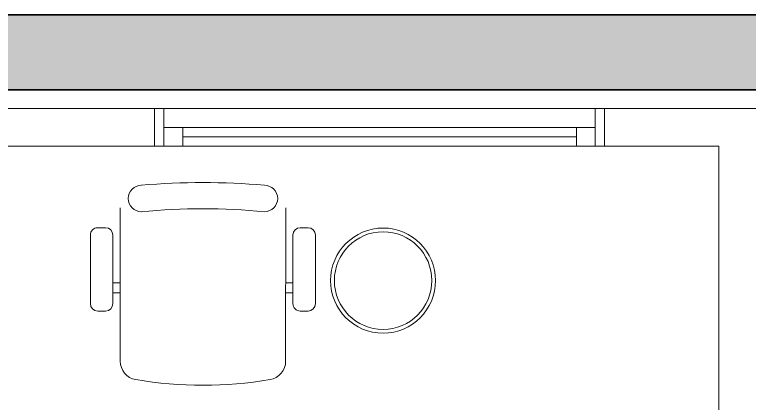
# Model space of a CAD drawing. Header units: inches. Extents: x -501855 to 57169, y -29325 to 19878.
# Drawn here: x 43305 to 45264, y -3532 to -2497 of the extents above; entities that cross this region are included whole.
import ezdxf

# ---------------------------------------------------------------- set-up
doc = ezdxf.new("R2010")
doc.units = ezdxf.units.IN
doc.header["$LTSCALE"] = 25
doc.header["$MEASUREMENT"] = 0
doc.linetypes.add('DASHDOT', pattern=[25.4, 12.7, -6.35, 0, -6.35])
doc.layers.get('0').update_dxf_attribs({"color": 8})
for name, color, linetype, lineweight in [('00-Ground Floor$0$Aluminum', 251, 'Continuous', 5), ('00-Ground Floor$0$LOADING', 253, 'Continuous', 5), ('00-Ground Floor$0$NEW Wall', 166, 'Continuous', 5), ('00-Ground Floor$0$Walls', 251, 'Continuous', 5), ('E-LITE-CLNG-CNDT', 6, 'DASHDOT', 35), ('T-CABL-TRAY', 60, 'Continuous', 35)]:
    doc.layers.add(name, color=color, linetype=linetype, lineweight=lineweight)

# ---------------------------------------------------------------- blocks, each defined once
blk = doc.blocks.new('00-Ground Floor$0$WM00001-P')
at = {"layer": '00-Ground Floor$0$LOADING'}
for radius in [0.14, 0.13]:
    blk.add_circle((0, 0), radius, dxfattribs=at)
blk = doc.blocks.new('*X154')
at = {"color": 0}
for p, q in [((5, 3), (5, 3)), ((5, 3), (5, 3)), ((5, 3), (5, 3)), ((5, 3), (5, 3)), ((5, 3), (5, 3)), ((5, 3), (5, 3)), ((5, 3), (5, 3)), ((5, 3), (5, 3)), ((5, 3), (5, 3)), ((5, 3), (5, 3)), ((5, 3), (5, 3)), ((5, 3), (5, 3)), ((5, 3), (5, 3)), ((5, 3), (5, 3)), ((5, 3), (5, 3)), ((5, 3), (5, 3)), ((5, 3), (5, 3)), ((5, 3), (5, 3)), ((5, 3), (5, 3)), ((5, 3), (5, 3)), ((5, 3), (5, 3)), ((5, 3), (5, 3)), ((5, 3), (5, 3)), ((5, 3), (5, 3)), ((5, 3), (5, 3)), ((5, 3), (5, 3)), ((5, 3), (5, 3)), ((5, 3), (5, 3)), ((5, 3), (5, 3)), ((5, 3), (5, 3)), ((5, 3), (5, 3)), ((5, 3), (5, 3)), ((5, 3), (5, 3)), ((5, 3), (5, 3)), ((5, 3), (5, 3)), ((5, 3), (5, 3)), ((5, 3), (5, 3)), ((5, 3), (5, 3)), ((5, 3), (5, 3)), ((5, 3), (5, 3)), ((5, 3), (5, 3)), ((5, 3), (5, 3)), ((5, 3), (5, 3)), ((5, 3), (5, 3)), ((5, 3), (5, 3)), ((5, 3), (5, 3)), ((5, 3), (5, 3)), ((5, 3), (5, 3)), ((5, 3), (5, 3)), ((5, 3), (5, 3)), ((5, 3), (5, 3)), ((5, 3), (5, 3)), ((5, 3), (5, 3)), ((5, 3), (5, 3)), ((5, 3), (5, 3)), ((5, 3), (5, 3)), ((5, 3), (5, 3)), ((5, 3), (5, 3)), ((5, 3), (5, 3)), ((5, 3), (5, 3)), ((5, 3), (5, 3)), ((5, 3), (5, 3)), ((5, 3), (5, 3)), ((5, 3), (5, 3)), ((5, 3), (5, 3)), ((5, 3), (5, 3)), ((6, 3), (5, 3)), ((5, 3), (5, 3)), ((6, 3), (5, 3)), ((5, 3), (5, 3)), ((6, 3), (5, 3)), ((5, 3), (5, 3)), ((6, 3), (5, 3)), ((5, 3), (5, 3)), ((5, 3), (5, 3)), ((5, 3), (5, 3)), ((5, 3), (5, 3)), ((5, 3), (5, 3)), ((5, 3), (5, 3)), ((5, 3), (5, 3)), ((5, 3), (5, 3)), ((5, 3), (5, 3)), ((5, 3), (5, 3)), ((5, 3), (5, 3)), ((5, 3), (5, 3)), ((5, 3), (5, 3)), ((5, 3), (5, 3)), ((5, 3), (5, 3)), ((5, 3), (5, 3)), ((5, 3), (5, 3)), ((5, 3), (5, 3)), ((5, 3), (5, 3)), ((5, 3), (5, 3)), ((5, 3), (5, 3)), ((5, 3), (5, 3)), ((5, 3), (5, 3)), ((6, 3), (6, 3)), ((6, 3), (6, 3)), ((6, 3), (6, 3)), ((6, 3), (6, 3)), ((6, 3), (6, 3)), ((6, 3), (6, 3)), ((6, 3), (6, 3)), ((6, 3), (6, 3)), ((6, 3), (6, 3)), ((6, 3), (6, 3)), ((6, 3), (6, 3)), ((6, 3), (6, 3)), ((6, 3), (6, 3)), ((6, 3), (6, 3)), ((6, 3), (6, 3)), ((6, 3), (6, 3)), ((6, 3), (6, 3)), ((6, 3), (6, 3)), ((6, 3), (6, 3)), ((6, 3), (6, 3)), ((6, 3), (6, 3)), ((6, 3), (6, 3)), ((6, 3), (6, 3)), ((6, 3), (6, 3)), ((6, 3), (6, 3)), ((6, 3), (6, 3)), ((6, 3), (6, 3)), ((6, 3), (6, 3)), ((6, 3), (6, 3)), ((6, 3), (6, 3)), ((6, 3), (6, 3)), ((6, 3), (6, 3)), ((6, 3), (6, 3)), ((6, 3), (6, 3)), ((6, 3), (6, 3)), ((6, 3), (6, 3)), ((6, 3), (6, 3)), ((6, 3), (6, 3)), ((6, 3), (6, 3)), ((6, 3), (6, 3)), ((6, 3), (6, 3)), ((6, 3), (6, 3)), ((6, 3), (6, 3)), ((6, 3), (6, 3)), ((6, 3), (6, 3)), ((6, 3), (6, 3)), ((6, 3), (6, 3)), ((6, 3), (6, 3)), ((6, 3), (6, 3)), ((6, 3), (6, 3)), ((6, 3), (6, 3)), ((6, 3), (6, 3)), ((6, 3), (6, 3)), ((6, 3), (6, 3)), ((6, 3), (6, 3)), ((6, 3), (6, 3)), ((6, 3), (6, 3)), ((6, 3), (6, 3)), ((6, 3), (6, 3)), ((6, 3), (6, 3)), ((6, 3), (6, 3)), ((6, 3), (6, 3)), ((6, 3), (6, 3)), ((6, 3), (6, 3)), ((6, 3), (6, 3)), ((6, 3), (6, 3)), ((6, 3), (6, 3)), ((6, 3), (6, 3)), ((6, 3), (6, 3)), ((6, 3), (6, 3)), ((6, 3), (6, 3)), ((6, 3), (6, 3)), ((6, 3), (6, 3)), ((6, 3), (6, 3)), ((6, 3), (6, 3)), ((6, 3), (6, 3)), ((6, 3), (6, 3)), ((6, 3), (6, 3)), ((6, 3), (6, 3)), ((6, 3), (6, 3)), ((6, 3), (6, 3)), ((6, 3), (6, 3)), ((6, 3), (6, 3)), ((6, 3), (6, 3)), ((6, 3), (6, 3)), ((6, 3), (6, 3)), ((6, 3), (6, 3)), ((6, 3), (6, 3)), ((6, 3), (6, 3)), ((6, 3), (6, 3)), ((6, 3), (6, 3)), ((6, 3), (6, 3)), ((6, 3), (6, 3)), ((6, 3), (6, 3)), ((6, 3), (6, 3)), ((6, 3), (6, 3)), ((6, 3), (6, 3)), ((6, 3), (6, 3)), ((6, 3), (6, 3)), ((6, 3), (6, 3)), ((6, 3), (6, 3)), ((6, 3), (6, 3)), ((6, 3), (6, 3)), ((6, 3), (6, 3)), ((6, 3), (6, 3)), ((6, 3), (6, 3)), ((6, 3), (6, 3)), ((6, 3), (6, 3)), ((6, 3), (6, 3)), ((6, 3), (6, 3)), ((6, 3), (6, 3)), ((6, 3), (6, 3)), ((6, 3), (6, 3)), ((6, 3), (6, 3)), ((6, 3), (6, 3)), ((6, 3), (6, 3)), ((6, 3), (6, 3)), ((6, 3), (6, 3)), ((6, 3), (6, 3)), ((6, 3), (6, 3)), ((6, 3), (6, 3)), ((6, 3), (6, 3)), ((6, 3), (6, 3)), ((6, 3), (6, 3)), ((6, 3), (6, 3)), ((6, 3), (6, 3)), ((6, 3), (6, 3)), ((6, 3), (6, 3)), ((6, 3), (6, 3)), ((6, 3), (6, 3)), ((6, 3), (6, 3)), ((6, 3), (6, 3)), ((6, 3), (6, 3)), ((6, 3), (6, 3)), ((6, 3), (6, 3)), ((6, 3), (6, 3)), ((6, 3), (6, 3)), ((6, 3), (6, 3)), ((6, 3), (6, 3)), ((6, 3), (6, 3)), ((6, 3), (6, 3)), ((6, 3), (6, 3)), ((6, 3), (6, 3)), ((6, 3), (6, 3)), ((6, 3), (6, 3)), ((6, 3), (6, 3)), ((6, 3), (6, 3)), ((6, 3), (6, 3)), ((6, 3), (6, 3)), ((6, 3), (6, 3)), ((6, 3), (6, 3)), ((6, 3), (6, 3)), ((6, 3), (6, 3)), ((6, 3), (6, 3)), ((6, 3), (6, 3)), ((6, 3), (6, 3)), ((6, 3), (6, 3)), ((6, 3), (6, 3)), ((6, 3), (6, 3)), ((6, 3), (6, 3)), ((6, 3), (6, 3)), ((6, 3), (6, 3)), ((6, 3), (6, 3)), ((6, 3), (6, 3)), ((6, 3), (6, 3)), ((6, 3), (6, 3)), ((6, 3), (6, 3)), ((6, 3), (6, 3)), ((6, 3), (6, 3)), ((6, 3), (6, 3)), ((6, 3), (6, 3)), ((6, 3), (6, 3)), ((6, 3), (6, 3)), ((6, 3), (6, 3)), ((6, 3), (6, 3)), ((6, 3), (6, 3)), ((6, 3), (6, 3)), ((6, 3), (6, 3)), ((6, 3), (6, 3)), ((6, 3), (6, 3)), ((6, 3), (6, 3)), ((6, 3), (6, 3)), ((6, 3), (6, 3)), ((6, 3), (6, 3)), ((6, 3), (6, 3)), ((6, 3), (6, 3)), ((6, 3), (6, 3)), ((6, 3), (6, 3)), ((6, 3), (6, 3)), ((6, 3), (6, 3)), ((6, 3), (6, 3)), ((6, 3), (6, 3)), ((6, 3), (6, 3)), ((6, 3), (6, 3)), ((6, 3), (6, 3)), ((6, 3), (6, 3)), ((6, 3), (6, 3)), ((6, 3), (6, 3)), ((6, 3), (6, 3)), ((6, 3), (6, 3)), ((6, 3), (6, 3)), ((6, 3), (6, 3)), ((6, 3), (6, 3)), ((6, 3), (6, 3)), ((6, 3), (5, 3)), ((6, 3), (5, 3)), ((6, 3), (5, 3)), ((6, 3), (5, 3)), ((6, 3), (5, 3)), ((6, 3), (6, 3)), ((6, 3), (6, 3)), ((6, 3), (6, 3)), ((6, 3), (6, 3)), ((6, 3), (6, 3)), ((6, 3), (6, 3)), ((6, 3), (6, 3)), ((6, 3), (6, 3)), ((6, 3), (6, 3)), ((6, 3), (6, 3)), ((6, 3), (6, 3)), ((6, 3), (6, 3)), ((6, 3), (6, 3)), ((6, 3), (6, 3)), ((6, 3), (6, 3)), ((6, 3), (6, 3)), ((6, 3), (6, 3)), ((6, 3), (6, 3)), ((6, 3), (6, 3)), ((6, 3), (6, 3)), ((6, 3), (6, 3)), ((6, 3), (6, 3)), ((6, 3), (6, 3)), ((6, 3), (6, 3)), ((6, 3), (6, 3)), ((6, 3), (6, 3)), ((6, 3), (6, 3)), ((6, 3), (6, 3)), ((6, 3), (6, 3)), ((6, 3), (6, 3)), ((6, 3), (6, 3)), ((6, 3), (6, 3)), ((6, 3), (6, 3)), ((6, 3), (6, 3)), ((6, 3), (6, 3)), ((6, 3), (6, 3)), ((6, 3), (6, 3)), ((6, 3), (6, 3)), ((6, 3), (6, 3)), ((6, 3), (6, 3)), ((6, 3), (6, 3)), ((6, 3), (6, 3)), ((6, 3), (6, 3)), ((6, 3), (6, 3)), ((6, 3), (6, 3)), ((6, 3), (6, 3)), ((6, 3), (6, 3)), ((6, 3), (6, 3)), ((6, 3), (6, 3)), ((6, 3), (6, 3)), ((6, 3), (6, 3)), ((6, 3), (6, 3)), ((6, 3), (6, 3)), ((6, 3), (6, 3)), ((6, 3), (6, 3)), ((6, 3), (6, 3)), ((6, 3), (6, 3)), ((6, 3), (6, 3)), ((6, 3), (6, 3)), ((6, 3), (6, 3)), ((6, 3), (6, 3)), ((6, 3), (6, 3)), ((6, 3), (6, 3)), ((6, 3), (6, 3)), ((6, 3), (6, 3)), ((6, 3), (6, 3)), ((6, 3), (6, 3)), ((6, 3), (6, 3)), ((6, 3), (6, 3)), ((6, 3), (6, 3)), ((6, 3), (6, 3)), ((6, 3), (6, 3)), ((6, 3), (6, 3)), ((6, 3), (6, 3)), ((6, 3), (6, 3)), ((6, 3), (6, 3)), ((6, 3), (6, 3)), ((6, 3), (6, 3)), ((6, 3), (6, 3)), ((6, 3), (6, 3)), ((6, 3), (6, 3)), ((6, 3), (6, 3)), ((6, 3), (6, 3)), ((6, 3), (6, 3)), ((6, 3), (6, 3)), ((6, 3), (6, 3)), ((6, 3), (6, 3)), ((6, 3), (6, 3)), ((6, 3), (6, 3)), ((6, 3), (6, 3)), ((6, 3), (6, 3)), ((6, 3), (6, 3)), ((6, 3), (6, 3)), ((6, 3), (6, 3)), ((6, 3), (6, 3)), ((6, 3), (6, 3)), ((6, 3), (6, 3)), ((6, 3), (6, 3)), ((6, 3), (6, 3)), ((6, 3), (6, 3)), ((6, 3), (6, 3)), ((6, 3), (6, 3)), ((6, 3), (6, 3)), ((6, 3), (6, 3)), ((6, 3), (6, 3)), ((6, 3), (6, 3)), ((6, 3), (6, 3)), ((6, 3), (6, 3)), ((6, 3), (6, 3)), ((6, 3), (6, 3)), ((6, 3), (6, 3)), ((6, 3), (6, 3)), ((6, 3), (6, 3)), ((6, 3), (6, 3)), ((6, 3), (6, 3)), ((6, 3), (6, 3)), ((6, 3), (6, 3)), ((6, 3), (6, 3)), ((6, 3), (6, 3)), ((6, 3), (6, 3)), ((6, 3), (6, 3)), ((6, 3), (6, 3)), ((6, 3), (6, 3)), ((6, 3), (6, 3)), ((6, 3), (6, 3)), ((6, 3), (6, 3)), ((6, 3), (6, 3)), ((6, 3), (6, 3)), ((6, 3), (6, 3)), ((6, 3), (6, 3)), ((6, 3), (6, 3)), ((6, 3), (6, 3)), ((6, 3), (6, 3)), ((6, 3), (6, 3)), ((6, 3), (6, 3)), ((6, 3), (6, 3)), ((6, 3), (6, 3)), ((6, 3), (6, 3)), ((6, 3), (6, 3)), ((6, 3), (6, 3)), ((6, 3), (6, 3)), ((6, 3), (6, 3)), ((6, 3), (6, 3)), ((6, 3), (6, 3)), ((6, 3), (6, 3)), ((6, 3), (6, 3)), ((6, 3), (6, 3)), ((6, 3), (6, 3)), ((6, 3), (6, 3)), ((6, 3), (6, 3)), ((6, 3), (6, 3)), ((6, 3), (6, 3)), ((6, 3), (6, 3)), ((6, 3), (6, 3)), ((6, 3), (6, 3)), ((6, 3), (6, 3)), ((6, 3), (6, 3)), ((6, 3), (6, 3)), ((6, 3), (6, 3)), ((6, 3), (6, 3)), ((6, 3), (6, 3)), ((6, 3), (6, 3)), ((6, 3), (6, 3)), ((6, 3), (6, 3)), ((6, 3), (6, 3)), ((6, 3), (6, 3)), ((6, 3), (6, 3)), ((6, 3), (6, 3)), ((6, 3), (6, 3)), ((6, 3), (6, 3)), ((6, 3), (6, 3)), ((6, 3), (6, 3)), ((6, 3), (6, 3)), ((6, 3), (6, 3)), ((6, 3), (6, 3)), ((6, 3), (6, 3)), ((6, 3), (6, 3)), ((6, 3), (6, 3)), ((6, 3), (6, 3)), ((6, 3), (6, 3)), ((6, 3), (6, 3)), ((6, 3), (6, 3)), ((6, 3), (6, 3)), ((6, 3), (6, 3)), ((6, 3), (6, 3)), ((6, 3), (6, 3)), ((6, 3), (6, 3)), ((6, 3), (6, 3)), ((6, 3), (6, 3)), ((6, 3), (6, 3)), ((6, 3), (6, 3)), ((6, 3), (6, 3)), ((6, 3), (6, 3)), ((6, 3), (6, 3)), ((6, 3), (6, 3)), ((6, 3), (6, 3)), ((6, 3), (6, 3)), ((6, 3), (6, 3)), ((6, 3), (6, 3)), ((6, 3), (6, 3)), ((6, 3), (6, 3)), ((6, 3), (6, 3)), ((6, 3), (6, 3)), ((6, 3), (6, 3)), ((6, 3), (6, 3)), ((6, 3), (6, 3)), ((6, 3), (6, 3)), ((6, 3), (6, 3)), ((6, 3), (6, 3)), ((6, 3), (6, 3)), ((6, 3), (6, 3)), ((6, 3), (6, 3)), ((6, 3), (6, 3)), ((6, 3), (6, 3)), ((6, 3), (6, 3)), ((6, 3), (6, 3)), ((6, 3), (6, 3)), ((6, 3), (6, 3)), ((6, 3), (6, 3)), ((6, 3), (6, 3)), ((6, 3), (6, 3)), ((6, 3), (6, 3)), ((6, 3), (6, 3)), ((6, 3), (6, 3)), ((6, 3), (6, 3)), ((6, 3), (6, 3)), ((6, 3), (6, 3)), ((6, 3), (6, 3)), ((6, 3), (6, 3)), ((6, 3), (6, 3)), ((6, 3), (6, 3)), ((6, 3), (6, 3)), ((6, 3), (6, 3)), ((6, 3), (6, 3)), ((6, 3), (6, 3)), ((6, 3), (6, 3)), ((6, 3), (6, 3)), ((6, 3), (6, 3)), ((6, 3), (6, 3)), ((6, 3), (6, 3)), ((6, 3), (6, 3)), ((6, 3), (6, 3)), ((6, 3), (6, 3)), ((6, 3), (6, 3)), ((6, 3), (6, 3)), ((6, 3), (6, 3)), ((6, 3), (6, 3)), ((6, 3), (6, 3)), ((6, 3), (6, 3)), ((6, 3), (6, 3)), ((6, 3), (6, 3)), ((6, 3), (6, 3)), ((6, 3), (6, 3)), ((6, 3), (6, 3)), ((6, 3), (6, 3)), ((6, 3), (6, 3)), ((6, 3), (6, 3)), ((6, 3), (6, 3)), ((6, 3), (6, 3)), ((6, 3), (6, 3)), ((6, 3), (6, 3)), ((6, 3), (6, 3)), ((6, 3), (6, 3)), ((6, 3), (6, 3)), ((6, 3), (6, 3)), ((6, 3), (6, 3)), ((6, 3), (6, 3)), ((6, 3), (6, 3)), ((6, 3), (6, 3)), ((6, 3), (6, 3)), ((6, 3), (6, 3)), ((6, 3), (6, 3)), ((6, 3), (6, 3)), ((6, 3), (6, 3)), ((6, 3), (6, 3)), ((6, 3), (6, 3)), ((6, 3), (6, 3)), ((6, 3), (6, 3)), ((6, 3), (6, 3)), ((6, 3), (6, 3)), ((6, 3), (6, 3)), ((6, 3), (6, 3)), ((6, 3), (6, 3)), ((6, 3), (6, 3)), ((6, 3), (6, 3)), ((6, 3), (6, 3)), ((6, 3), (6, 3)), ((6, 3), (6, 3)), ((6, 3), (6, 3)), ((6, 3), (6, 3)), ((6, 3), (6, 3)), ((6, 3), (6, 3)), ((6, 3), (6, 3)), ((6, 3), (6, 3)), ((6, 3), (6, 3)), ((6, 3), (6, 3)), ((6, 3), (6, 3)), ((6, 3), (6, 3)), ((6, 3), (6, 3)), ((6, 3), (6, 3)), ((6, 3), (6, 3)), ((6, 3), (6, 3)), ((6, 3), (6, 3)), ((6, 3), (6, 3)), ((6, 3), (6, 3)), ((6, 3), (6, 3)), ((6, 3), (6, 3)), ((6, 3), (6, 3)), ((6, 3), (6, 3)), ((6, 3), (6, 3)), ((6, 3), (6, 3)), ((6, 3), (6, 3)), ((6, 3), (6, 3)), ((6, 3), (6, 3)), ((6, 3), (6, 3)), ((6, 3), (6, 3)), ((6, 3), (6, 3))]:
    blk.add_line(p, q, dxfattribs=at)
blk = doc.blocks.new('*X155')
at = {"color": 0}
for p, q in [((13, 1), (13, 1)), ((13, 1), (13, 1)), ((13, 1), (13, 1)), ((13, 1), (13, 1)), ((13, 1), (13, 1)), ((13, 1), (13, 1)), ((13, 1), (13, 1)), ((13, 1), (13, 1)), ((13, 1), (13, 1)), ((13, 1), (13, 1)), ((13, 1), (13, 1)), ((13, 1), (13, 1)), ((13, 1), (13, 1)), ((13, 1), (13, 1)), ((13, 1), (13, 1)), ((13, 1), (14, 1)), ((13, 1), (14, 1)), ((13, 1), (14, 1)), ((13, 1), (13, 1)), ((13, 1), (13, 1)), ((13, 1), (13, 1)), ((13, 1), (13, 1)), ((13, 1), (13, 1)), ((13, 1), (13, 1)), ((13, 1), (13, 1)), ((13, 1), (13, 1)), ((13, 1), (13, 1)), ((13, 1), (13, 1)), ((13, 1), (13, 1)), ((13, 1), (13, 1)), ((13, 1), (13, 1)), ((13, 1), (13, 1)), ((13, 1), (13, 1)), ((13, 1), (13, 1)), ((13, 1), (13, 1)), ((13, 1), (13, 1)), ((13, 1), (13, 1)), ((13, 1), (13, 1)), ((13, 1), (13, 1)), ((13, 1), (13, 1)), ((13, 1), (13, 1)), ((13, 1), (13, 1)), ((13, 1), (13, 1)), ((13, 1), (13, 1)), ((13, 1), (13, 1)), ((13, 1), (13, 1)), ((13, 1), (13, 1)), ((13, 1), (13, 1)), ((13, 1), (13, 1)), ((13, 1), (13, 1)), ((13, 1), (13, 1)), ((13, 1), (13, 1)), ((13, 1), (13, 1)), ((13, 1), (13, 1)), ((13, 1), (13, 1)), ((13, 1), (13, 1)), ((13, 1), (13, 1)), ((13, 1), (13, 1)), ((13, 1), (13, 1)), ((13, 1), (13, 1)), ((13, 1), (13, 1)), ((13, 1), (13, 1)), ((13, 1), (13, 1)), ((13, 1), (13, 1)), ((13, 1), (13, 1)), ((13, 1), (13, 1)), ((13, 1), (13, 1)), ((13, 1), (13, 1)), ((13, 1), (13, 1)), ((13, 1), (13, 1)), ((13, 1), (13, 1)), ((13, 1), (13, 1)), ((13, 1), (13, 1)), ((13, 1), (13, 1)), ((13, 1), (13, 1)), ((13, 1), (13, 1)), ((13, 1), (13, 1)), ((13, 1), (13, 1)), ((13, 1), (13, 1)), ((13, 1), (13, 1)), ((13, 1), (13, 1)), ((13, 1), (13, 1)), ((13, 1), (13, 1)), ((13, 1), (13, 1)), ((13, 1), (13, 1)), ((13, 1), (13, 1)), ((13, 1), (13, 1)), ((13, 1), (13, 1)), ((13, 1), (13, 1)), ((13, 1), (13, 1)), ((13, 1), (13, 1)), ((13, 1), (13, 1)), ((13, 1), (13, 1)), ((13, 1), (13, 1)), ((13, 1), (13, 1)), ((13, 1), (13, 1)), ((13, 1), (13, 1)), ((13, 1), (13, 1)), ((13, 1), (13, 1)), ((13, 1), (13, 1)), ((13, 1), (13, 1)), ((13, 1), (13, 1)), ((13, 1), (13, 1)), ((13, 1), (13, 1)), ((13, 1), (13, 1)), ((13, 1), (13, 1)), ((13, 1), (13, 1)), ((13, 1), (13, 1)), ((13, 1), (13, 1)), ((13, 1), (13, 1)), ((13, 1), (13, 1)), ((13, 1), (13, 1)), ((13, 1), (13, 1)), ((13, 1), (13, 1)), ((13, 1), (13, 1)), ((13, 1), (13, 1)), ((13, 1), (13, 1)), ((13, 1), (13, 1)), ((13, 1), (13, 1)), ((13, 1), (13, 1)), ((13, 1), (13, 1)), ((13, 1), (13, 1)), ((13, 1), (13, 1)), ((13, 1), (14, 1)), ((13, 0), (13, 0)), ((13, 0), (13, 0)), ((13, 0), (13, 0)), ((13, 0), (13, 0)), ((13, 0), (13, 0)), ((13, 0), (13, 0)), ((13, 0), (13, 0)), ((13, 0), (13, 0)), ((13, 0), (13, 0)), ((13, 0), (13, 0)), ((13, 0), (13, 0)), ((13, 0), (13, 0)), ((13, 0), (13, 0)), ((13, 0), (13, 0)), ((13, 0), (13, 0)), ((13, 0), (13, 0)), ((13, 0), (13, 0)), ((13, 0), (13, 0)), ((13, 0), (13, 0)), ((13, 0), (13, 0)), ((13, 0), (13, 0)), ((13, 0), (13, 0)), ((13, 0), (13, 0)), ((13, 0), (13, 0)), ((13, 0), (13, 0)), ((13, 0), (13, 0)), ((13, 0), (13, 0)), ((13, 0), (13, 0)), ((13, 0), (13, 0)), ((13, 0), (13, 0)), ((13, 0), (13, 0)), ((13, 0), (13, 0)), ((13, 0), (13, 0)), ((13, 0), (13, 0)), ((13, 0), (13, 0)), ((13, 0), (13, 0)), ((13, 0), (13, 0)), ((13, 0), (13, 0)), ((13, 0), (13, 0)), ((13, 0), (13, 0)), ((13, 0), (13, 0)), ((13, 0), (13, 0)), ((13, 0), (13, 0)), ((13, 0), (13, 0)), ((13, 0), (13, 0)), ((13, 0), (13, 0)), ((13, 0), (13, 0)), ((13, 0), (13, 0)), ((13, 0), (14, 0)), ((13, 0), (14, 0)), ((13, 0), (13, 0)), ((13, 0), (14, 0)), ((14, 1), (14, 1)), ((14, 1), (14, 1)), ((14, 1), (14, 1)), ((14, 1), (14, 1)), ((14, 1), (14, 1)), ((14, 1), (14, 1)), ((14, 1), (14, 1)), ((14, 1), (14, 1)), ((14, 1), (14, 1)), ((14, 1), (14, 1)), ((14, 1), (14, 1)), ((14, 1), (14, 1)), ((14, 1), (14, 1)), ((14, 1), (14, 1)), ((14, 1), (14, 1)), ((14, 1), (14, 1)), ((14, 1), (14, 1)), ((14, 1), (14, 1)), ((14, 1), (14, 1)), ((14, 1), (14, 1)), ((14, 1), (14, 1)), ((14, 1), (14, 1)), ((14, 1), (14, 1)), ((14, 1), (14, 1)), ((14, 1), (14, 1)), ((14, 1), (14, 1)), ((14, 1), (14, 1)), ((14, 1), (14, 1)), ((14, 1), (14, 1)), ((14, 1), (14, 1)), ((14, 1), (14, 1)), ((14, 1), (14, 1)), ((14, 1), (14, 1)), ((14, 1), (14, 1)), ((14, 1), (14, 1)), ((14, 1), (14, 1)), ((14, 1), (14, 1)), ((14, 1), (14, 1)), ((14, 1), (14, 1)), ((14, 1), (14, 1)), ((14, 1), (14, 1)), ((14, 1), (14, 1)), ((14, 1), (14, 1)), ((14, 1), (14, 1)), ((14, 1), (14, 1)), ((14, 1), (14, 1)), ((14, 1), (14, 1)), ((14, 1), (14, 1)), ((14, 1), (14, 1)), ((14, 1), (14, 1)), ((14, 1), (14, 1)), ((14, 1), (14, 1)), ((14, 1), (14, 1)), ((14, 1), (14, 1)), ((14, 1), (14, 1)), ((14, 1), (14, 1)), ((14, 1), (14, 1)), ((14, 1), (14, 1)), ((14, 1), (14, 1)), ((14, 1), (14, 1)), ((14, 1), (14, 1)), ((14, 1), (14, 1)), ((14, 1), (14, 1)), ((14, 1), (14, 1)), ((14, 1), (14, 1)), ((14, 1), (14, 1)), ((14, 1), (14, 1)), ((14, 1), (14, 1)), ((14, 1), (14, 1)), ((14, 1), (14, 1)), ((14, 1), (14, 1)), ((14, 1), (14, 1)), ((14, 1), (14, 1)), ((14, 1), (14, 1)), ((14, 1), (14, 1)), ((14, 1), (14, 1)), ((14, 1), (14, 1)), ((14, 1), (14, 1)), ((14, 1), (14, 1)), ((14, 1), (14, 1)), ((14, 1), (14, 1)), ((14, 1), (14, 1)), ((14, 1), (14, 1)), ((14, 1), (14, 1)), ((14, 1), (14, 1)), ((14, 1), (14, 1)), ((14, 1), (14, 1)), ((14, 1), (14, 1)), ((14, 1), (14, 1)), ((14, 1), (14, 1)), ((14, 1), (14, 1)), ((14, 1), (14, 1)), ((14, 1), (14, 1)), ((14, 1), (14, 1)), ((14, 0), (14, 0)), ((14, 0), (14, 0)), ((14, 0), (14, 0)), ((14, 0), (14, 0)), ((14, 0), (14, 0)), ((14, 0), (14, 0)), ((14, 0), (14, 0)), ((14, 0), (14, 0)), ((14, 0), (14, 0)), ((14, 0), (14, 0)), ((14, 0), (14, 0)), ((14, 0), (14, 0)), ((14, 0), (14, 0)), ((14, 0), (14, 0)), ((14, 0), (14, 0)), ((14, 0), (14, 0)), ((14, 0), (14, 0)), ((14, 0), (14, 0)), ((14, 0), (14, 0)), ((14, 0), (14, 0)), ((14, 0), (14, 0)), ((14, 0), (14, 0)), ((14, 0), (14, 0)), ((14, 0), (14, 0)), ((14, 0), (14, 0)), ((14, 0), (14, 0)), ((14, 0), (14, 0)), ((14, 0), (14, 0)), ((14, 0), (14, 0)), ((14, 0), (14, 0)), ((14, 0), (14, 0)), ((14, 0), (14, 0)), ((14, 0), (14, 0)), ((14, 0), (14, 0)), ((14, 0), (14, 0)), ((14, 0), (14, 0)), ((14, 0), (14, 0)), ((14, 0), (14, 0)), ((14, 0), (14, 0)), ((14, 0), (14, 0)), ((14, 0), (14, 0)), ((14, 0), (14, 0)), ((14, 0), (14, 0)), ((14, 0), (14, 0)), ((14, 0), (14, 0)), ((14, 0), (14, 0)), ((14, 0), (14, 0)), ((14, 0), (14, 0)), ((13, 0), (13, 0)), ((13, 0), (14, 0)), ((13, 0), (13, 0)), ((13, 0), (14, 0)), ((13, 0), (13, 0)), ((13, 0), (14, 0)), ((13, 0), (13, 0)), ((13, 0), (13, 0)), ((13, 0), (13, 0)), ((13, 0), (13, 0)), ((13, 0), (14, 0)), ((13, 0), (13, 0)), ((13, 0), (14, 0)), ((13, 0), (13, 0)), ((13, 0), (14, 0)), ((13, 0), (13, 0)), ((13, 0), (14, 0)), ((13, 0), (13, 0)), ((13, 0), (14, 0)), ((13, 0), (13, 0)), ((13, 0), (14, 0)), ((13, 0), (13, 0)), ((13, 0), (14, 0)), ((13, 0), (13, 0)), ((13, 0), (13, 0)), ((13, 0), (13, 0)), ((13, 0), (14, 0)), ((13, 0), (13, 0)), ((13, 0), (14, 0)), ((13, 0), (13, 0)), ((13, 0), (14, 0)), ((13, 0), (13, 0)), ((13, 0), (14, 0)), ((13, 0), (13, 0)), ((13, 0), (13, 0)), ((13, 0), (13, 0)), ((13, 0), (13, 0)), ((13, 0), (13, 0)), ((13, 0), (13, 0)), ((13, 0), (13, 0)), ((13, 0), (13, 0)), ((13, 0), (13, 0)), ((13, 0), (13, 0)), ((13, 0), (13, 0)), ((13, 0), (13, 0)), ((13, 0), (13, 0)), ((13, 0), (13, 0)), ((13, 0), (13, 0)), ((13, 0), (13, 0)), ((13, 0), (13, 0)), ((13, 0), (13, 0)), ((13, 0), (13, 0)), ((13, 0), (13, 0)), ((13, 0), (13, 0)), ((13, 0), (13, 0)), ((13, 0), (13, 0)), ((13, 0), (13, 0)), ((13, 0), (13, 0)), ((13, 0), (13, 0)), ((13, 0), (13, 0)), ((13, 0), (13, 0)), ((13, 0), (13, 0)), ((13, 0), (13, 0)), ((13, 0), (13, 0)), ((13, -1), (13, -1)), ((13, -1), (13, -1)), ((13, -1), (13, -1)), ((13, -1), (13, -1)), ((13, -1), (13, -1)), ((13, -1), (14, -1)), ((13, -1), (13, -1)), ((14, 0), (14, 0)), ((14, 0), (14, 0)), ((14, 0), (14, 0)), ((14, 0), (14, 0)), ((14, 0), (14, 0)), ((14, 0), (14, 0)), ((14, 0), (14, 0)), ((14, 0), (14, 0)), ((14, 0), (14, 0)), ((14, 0), (14, 0)), ((14, 0), (14, 0)), ((14, 0), (14, 0)), ((14, 0), (14, 0)), ((14, 0), (14, 0)), ((14, 0), (14, 0)), ((13, 0), (14, 0)), ((14, 0), (14, 0)), ((14, 0), (14, 0)), ((14, 0), (14, 0)), ((14, 0), (14, 0)), ((14, 0), (14, 0)), ((14, 0), (14, 0)), ((14, 0), (14, 0)), ((14, 0), (14, 0)), ((14, 0), (14, 0)), ((14, 0), (14, 0)), ((14, 0), (14, 0)), ((14, 0), (14, 0)), ((14, 0), (14, 0)), ((14, 0), (14, 0)), ((14, 0), (14, 0)), ((14, 0), (14, 0)), ((14, 0), (14, 0)), ((14, 0), (14, 0)), ((14, 0), (14, 0)), ((14, 0), (14, 0)), ((14, 0), (14, 0)), ((14, 0), (14, 0)), ((14, 0), (14, 0)), ((14, 0), (14, 0)), ((14, 0), (14, 0)), ((14, 0), (14, 0)), ((14, 0), (14, 0)), ((14, 0), (14, 0)), ((14, 0), (14, 0)), ((14, 0), (14, 0)), ((14, 0), (14, 0)), ((14, 0), (14, 0)), ((14, 0), (14, 0)), ((14, 0), (14, 0)), ((14, -1), (14, -1)), ((14, -1), (14, -1)), ((14, -1), (14, -1)), ((14, -1), (14, -1)), ((14, -1), (14, -1))]:
    blk.add_line(p, q, dxfattribs=at)
blk = doc.blocks.new('00-Ground Floor$0$GF21018-P')
at = {"color": 0}
for p, q in [((-0.2207, 0.4756), (-0.2207, 0.0675)), ((0.2205, 0.4756), (0.2205, 0.0675)), ((-0.2806, 0.3422), (-0.2598, 0.3422)), ((0.2596, 0.3422), (0.2804, 0.3422)), ((-0.3002, 0.3226), (-0.3002, 0.14)), ((-0.2402, 0.3226), (-0.2402, 0.14)), ((0.24, 0.3226), (0.24, 0.14)), ((0.3, 0.3226), (0.3, 0.14)), ((-0.2402, 0.2937), (-0.2207, 0.2937)), ((0.2205, 0.2937), (0.24, 0.2937)), ((-0.2402, 0.2671), (-0.2207, 0.2671)), ((0.2205, 0.2671), (0.24, 0.2671)), ((-0.2806, 0.1204), (-0.2598, 0.1204)), ((0.2596, 0.1204), (0.2804, 0.1204))]:
    blk.add_line(p, q, dxfattribs=at)
for points in [[(0.24, 0.2937), (0.24, 0.2937), (0.24, 0.2937), (0.24, 0.2937), (0.24, 0.2937), (0.24, 0.2937), (0.24, 0.2937), (0.24, 0.2937), (0.24, 0.2937), (0.24, 0.2937), (0.24, 0.2937), (0.24, 0.2937), (0.24, 0.2937), (0.24, 0.2937), (0.24, 0.2937), (0.24, 0.2937), (0.24, 0.2937), (0.24, 0.2937), (0.24, 0.2937), (0.24, 0.2937), (0.24, 0.2937), (0.24, 0.2937), (0.24, 0.2937), (0.24, 0.2937), (0.24, 0.2937), (0.24, 0.2937), (0.24, 0.2937), (0.24, 0.2937), (0.24, 0.2937), (0.24, 0.2937), (0.24, 0.2937), (0.24, 0.2937), (0.24, 0.2937), (0.24, 0.2937), (0.24, 0.2937), (0.24, 0.2937), (0.24, 0.2937), (0.24, 0.2937), (0.24, 0.2937), (0.24, 0.2937), (0.24, 0.2937), (0.24, 0.2937), (0.24, 0.2937), (0.24, 0.2937), (0.24, 0.2937), (0.24, 0.2937), (0.24, 0.2937), (0.24, 0.2937), (0.24, 0.2937), (0.24, 0.2937), (0.24, 0.2937), (0.24, 0.2937), (0.24, 0.2937), (0.24, 0.2937), (0.24, 0.2937), (0.24, 0.2937), (0.24, 0.2937), (0.24, 0.2937), (0.24, 0.2937), (0.24, 0.2937), (0.24, 0.2937), (0.24, 0.2937), (0.24, 0.2937), (0.24, 0.2937), (0.24, 0.2937), (0.24, 0.2937), (0.24, 0.2937), (0.24, 0.2937), (0.24, 0.2937), (0.24, 0.2937), (0.24, 0.2937), (0.24, 0.2937), (0.24, 0.2937), (0.24, 0.2937), (0.24, 0.2937), (0.24, 0.2937), (0.24, 0.2937), (0.24, 0.2937), (0.24, 0.2937), (0.24, 0.2937), (0.24, 0.2937), (0.24, 0.2937), (0.24, 0.2937), (0.24, 0.2937), (0.24, 0.2937), (0.24, 0.2937), (0.24, 0.2937), (0.24, 0.2937), (0.24, 0.2937), (0.24, 0.2937), (0.24, 0.2937), (0.24, 0.2937), (0.24, 0.2937), (0.24, 0.2937), (0.24, 0.2937), (0.24, 0.2937), (0.24, 0.2937), (0.24, 0.2937), (0.24, 0.2937), (0.24, 0.2937), (0.24, 0.2937), (0.24, 0.2937), (0.24, 0.2937), (0.24, 0.2937), (0.24, 0.2937), (0.24, 0.2937), (0.24, 0.2937), (0.24, 0.2937), (0.24, 0.2937), (0.24, 0.2937), (0.24, 0.2937), (0.24, 0.2937), (0.24, 0.2937), (0.24, 0.2937), (0.24, 0.2937), (0.24, 0.2937), (0.24, 0.2937), (0.24, 0.2937), (0.24, 0.2937), (0.24, 0.2937), (0.24, 0.2937), (0.24, 0.2937), (0.24, 0.2937), (0.24, 0.2937), (0.24, 0.2937), (0.24, 0.2937), (0.24, 0.2937), (0.24, 0.2937), (0.24, 0.2937), (0.24, 0.2937), (0.24, 0.2937), (0.24, 0.2937), (0.24, 0.2937), (0.24, 0.2937), (0.24, 0.2937), (0.24, 0.2937), (0.24, 0.2937), (0.24, 0.2937), (0.24, 0.2937), (0.24, 0.2937), (0.24, 0.2937), (0.24, 0.2937), (0.24, 0.2937), (0.24, 0.2937), (0.24, 0.2937), (0.24, 0.2937), (0.24, 0.2937), (0.24, 0.2937), (0.24, 0.2937), (0.24, 0.2937), (0.24, 0.2937), (0.24, 0.2937), (0.24, 0.2937), (0.24, 0.2937), (0.24, 0.2937), (0.24, 0.2937), (0.24, 0.2937), (0.24, 0.2937), (0.24, 0.2937), (0.24, 0.2937), (0.24, 0.2937), (0.24, 0.2937), (0.24, 0.2937), (0.24, 0.2937), (0.24, 0.2937), (0.24, 0.2937), (0.24, 0.2937), (0.24, 0.2937), (0.24, 0.2937), (0.24, 0.2937), (0.24, 0.2937), (0.24, 0.2937), (0.24, 0.2937), (0.24, 0.2937), (0.24, 0.2937), (0.24, 0.2937), (0.24, 0.2937), (0.24, 0.2937), (0.24, 0.2937), (0.24, 0.2937), (0.24, 0.2937), (0.24, 0.2937), (0.24, 0.2937), (0.24, 0.2937), (0.24, 0.2937), (0.24, 0.2937), (0.24, 0.2937), (0.24, 0.2937), (0.24, 0.2937), (0.24, 0.2937), (0.24, 0.2937), (0.24, 0.2937), (0.24, 0.2937), (0.24, 0.2937), (0.24, 0.2937), (0.24, 0.2937), (0.24, 0.2937), (0.24, 0.2937), (0.24, 0.2937), (0.24, 0.2937), (0.24, 0.2937), (0.24, 0.2937), (0.24, 0.2937), (0.24, 0.2937), (0.24, 0.2937), (0.24, 0.2937), (0.24, 0.2937), (0.24, 0.2937), (0.24, 0.2937), (0.24, 0.2937), (0.24, 0.2937), (0.24, 0.2937), (0.24, 0.2937), (0.24, 0.2937), (0.24, 0.2937), (0.24, 0.2937), (0.24, 0.2937), (0.24, 0.2937), (0.24, 0.2937), (0.24, 0.2937), (0.24, 0.2937), (0.24, 0.2937), (0.24, 0.2937), (0.24, 0.2937), (0.24, 0.2937), (0.24, 0.2937), (0.24, 0.2937), (0.24, 0.2937), (0.24, 0.2937), (0.24, 0.2937), (0.24, 0.2937), (0.24, 0.2937), (0.24, 0.2937), (0.24, 0.2937), (0.24, 0.2937), (0.24, 0.2937), (0.24, 0.2937), (0.24, 0.2937), (0.24, 0.2937), (0.24, 0.2937), (0.24, 0.2937), (0.24, 0.2937), (0.24, 0.2937), (0.24, 0.2937), (0.24, 0.2937), (0.24, 0.2937), (0.24, 0.2937), (0.24, 0.2937), (0.24, 0.2937), (0.24, 0.2937), (0.24, 0.2937), (0.24, 0.2937), (0.24, 0.2937), (0.24, 0.2937), (0.24, 0.2937), (0.24, 0.2937), (0.24, 0.2937), (0.24, 0.2937), (0.24, 0.2937), (0.24, 0.2937), (0.24, 0.2937), (0.24, 0.2937), (0.24, 0.2937), (0.24, 0.2937), (0.24, 0.2937), (0.24, 0.2937), (0.24, 0.2937), (0.24, 0.2937), (0.24, 0.2937), (0.24, 0.2937), (0.24, 0.2937), (0.24, 0.2937), (0.24, 0.2937), (0.24, 0.2937), (0.24, 0.2937), (0.24, 0.2937), (0.24, 0.2937)], [(0.24, 0.2937), (0.24, 0.2937), (0.24, 0.2937), (0.24, 0.2937), (0.24, 0.2937), (0.24, 0.2937), (0.24, 0.2937), (0.24, 0.2937), (0.24, 0.2937), (0.24, 0.2937), (0.24, 0.2937), (0.24, 0.2937), (0.24, 0.2937), (0.24, 0.2937), (0.24, 0.2937), (0.24, 0.2937), (0.24, 0.2937), (0.24, 0.2937), (0.24, 0.2937), (0.24, 0.2937), (0.24, 0.2937), (0.24, 0.2937), (0.24, 0.2937), (0.24, 0.2937), (0.24, 0.2937), (0.24, 0.2937), (0.24, 0.2937), (0.24, 0.2937), (0.24, 0.2937), (0.24, 0.2937), (0.24, 0.2937), (0.24, 0.2937), (0.24, 0.2937), (0.24, 0.2937), (0.24, 0.2937), (0.24, 0.2937), (0.24, 0.2937), (0.24, 0.2937), (0.24, 0.2937), (0.24, 0.2937), (0.24, 0.2937), (0.24, 0.2937), (0.24, 0.2937), (0.24, 0.2937), (0.24, 0.2937), (0.24, 0.2937), (0.24, 0.2937), (0.24, 0.2937), (0.24, 0.2937), (0.24, 0.2937), (0.24, 0.2937), (0.24, 0.2937), (0.24, 0.2937), (0.24, 0.2937), (0.24, 0.2937), (0.24, 0.2937), (0.24, 0.2937), (0.24, 0.2937), (0.24, 0.2937), (0.24, 0.2937), (0.24, 0.2937), (0.24, 0.2937), (0.24, 0.2937), (0.24, 0.2937), (0.24, 0.2937), (0.24, 0.2937), (0.24, 0.2937), (0.24, 0.2937), (0.24, 0.2937), (0.24, 0.2937), (0.24, 0.2937), (0.24, 0.2937), (0.24, 0.2937), (0.24, 0.2937), (0.24, 0.2937), (0.24, 0.2937), (0.24, 0.2937), (0.24, 0.2937), (0.24, 0.2937), (0.24, 0.2937), (0.24, 0.2937), (0.24, 0.2937), (0.24, 0.2937), (0.24, 0.2937), (0.24, 0.2937), (0.24, 0.2937), (0.24, 0.2937), (0.24, 0.2937), (0.24, 0.2937), (0.24, 0.2937), (0.24, 0.2937), (0.24, 0.2937), (0.24, 0.2937), (0.24, 0.2937), (0.24, 0.2937), (0.24, 0.2937), (0.24, 0.2937), (0.24, 0.2937), (0.24, 0.2937), (0.24, 0.2937), (0.24, 0.2937), (0.24, 0.2937), (0.24, 0.2937), (0.24, 0.2937), (0.24, 0.2937), (0.24, 0.2937), (0.24, 0.2937), (0.24, 0.2937), (0.24, 0.2937), (0.24, 0.2937), (0.24, 0.2937), (0.24, 0.2937), (0.24, 0.2937), (0.24, 0.2937), (0.24, 0.2937), (0.24, 0.2937), (0.24, 0.2937), (0.24, 0.2937), (0.24, 0.2937), (0.24, 0.2937), (0.24, 0.2937), (0.24, 0.2937), (0.24, 0.2937), (0.24, 0.2937), (0.24, 0.2937), (0.24, 0.2937), (0.24, 0.2937), (0.24, 0.2937), (0.24, 0.2937), (0.24, 0.2937), (0.24, 0.2937), (0.24, 0.2937), (0.24, 0.2937), (0.24, 0.2937), (0.24, 0.2937), (0.24, 0.2937), (0.24, 0.2937), (0.24, 0.2937), (0.24, 0.2937), (0.24, 0.2937), (0.24, 0.2937), (0.24, 0.2937), (0.24, 0.2937), (0.24, 0.2937), (0.24, 0.2937), (0.24, 0.2937), (0.24, 0.2937), (0.24, 0.2937), (0.24, 0.2937), (0.24, 0.2937), (0.24, 0.2937), (0.24, 0.2937), (0.24, 0.2937), (0.24, 0.2937), (0.24, 0.2937), (0.24, 0.2937), (0.24, 0.2937), (0.24, 0.2937), (0.24, 0.2937), (0.24, 0.2937), (0.24, 0.2937), (0.24, 0.2937), (0.24, 0.2937), (0.24, 0.2937), (0.24, 0.2937), (0.24, 0.2937), (0.24, 0.2937), (0.24, 0.2937), (0.24, 0.2937), (0.24, 0.2937), (0.24, 0.2937), (0.24, 0.2937), (0.24, 0.2937), (0.24, 0.2937), (0.24, 0.2937), (0.24, 0.2937), (0.24, 0.2937), (0.24, 0.2937), (0.24, 0.2937), (0.24, 0.2937), (0.24, 0.2937), (0.24, 0.2937), (0.24, 0.2937), (0.24, 0.2937), (0.24, 0.2937), (0.24, 0.2937), (0.24, 0.2937), (0.24, 0.2937), (0.24, 0.2937), (0.24, 0.2937), (0.24, 0.2937), (0.24, 0.2937), (0.24, 0.2937), (0.24, 0.2937), (0.24, 0.2937), (0.24, 0.2937), (0.24, 0.2937), (0.24, 0.2937), (0.24, 0.2937), (0.24, 0.2937), (0.24, 0.2937), (0.24, 0.2937), (0.24, 0.2937), (0.24, 0.2937), (0.24, 0.2937), (0.24, 0.2937), (0.24, 0.2937), (0.24, 0.2937), (0.24, 0.2937), (0.24, 0.2937), (0.24, 0.2937), (0.24, 0.2937), (0.24, 0.2937), (0.24, 0.2937), (0.24, 0.2937), (0.24, 0.2937), (0.24, 0.2937), (0.24, 0.2937), (0.24, 0.2937)], [(0.24, 0.2937), (0.24, 0.2937), (0.24, 0.2937), (0.24, 0.2937), (0.24, 0.2937), (0.24, 0.2937), (0.24, 0.2937), (0.24, 0.2937), (0.24, 0.2937), (0.24, 0.2937), (0.24, 0.2937), (0.24, 0.2937), (0.24, 0.2937), (0.24, 0.2937), (0.24, 0.2937), (0.24, 0.2937), (0.24, 0.2937), (0.24, 0.2937), (0.24, 0.2937), (0.24, 0.2937), (0.24, 0.2937), (0.24, 0.2937), (0.24, 0.2937), (0.24, 0.2937), (0.24, 0.2937), (0.24, 0.2937), (0.24, 0.2937), (0.24, 0.2937), (0.24, 0.2937), (0.24, 0.2937), (0.24, 0.2937), (0.24, 0.2937), (0.24, 0.2937), (0.24, 0.2937), (0.24, 0.2937), (0.24, 0.2937), (0.24, 0.2937), (0.24, 0.2937), (0.24, 0.2937), (0.24, 0.2937), (0.24, 0.2937), (0.24, 0.2937), (0.24, 0.2937), (0.24, 0.2937), (0.24, 0.2937), (0.24, 0.2937), (0.24, 0.2937), (0.24, 0.2937), (0.24, 0.2937), (0.24, 0.2937), (0.24, 0.2937), (0.24, 0.2937), (0.24, 0.2937), (0.24, 0.2937), (0.24, 0.2937), (0.24, 0.2937), (0.24, 0.2937), (0.24, 0.2937), (0.24, 0.2937), (0.24, 0.2937), (0.24, 0.2937), (0.24, 0.2937), (0.24, 0.2937), (0.24, 0.2937), (0.24, 0.2937), (0.24, 0.2937), (0.24, 0.2937), (0.24, 0.2937), (0.24, 0.2937), (0.24, 0.2937), (0.24, 0.2937), (0.24, 0.2937), (0.24, 0.2937), (0.24, 0.2937), (0.24, 0.2937), (0.24, 0.2937), (0.24, 0.2937), (0.24, 0.2937), (0.24, 0.2937), (0.24, 0.2937), (0.24, 0.2937), (0.24, 0.2937), (0.24, 0.2937), (0.24, 0.2937), (0.24, 0.2937), (0.24, 0.2937), (0.24, 0.2937), (0.24, 0.2937), (0.24, 0.2937), (0.24, 0.2937), (0.24, 0.2937), (0.24, 0.2937), (0.24, 0.2937), (0.24, 0.2937), (0.24, 0.2937), (0.24, 0.2937), (0.24, 0.2937), (0.24, 0.2937), (0.24, 0.2937), (0.24, 0.2937), (0.24, 0.2937), (0.24, 0.2937), (0.24, 0.2937), (0.24, 0.2937), (0.24, 0.2937), (0.24, 0.2937), (0.24, 0.2937), (0.24, 0.2937), (0.24, 0.2937), (0.24, 0.2937), (0.24, 0.2937), (0.24, 0.2937), (0.24, 0.2937), (0.24, 0.2937), (0.24, 0.2937), (0.24, 0.2937), (0.24, 0.2937), (0.24, 0.2937), (0.24, 0.2937), (0.24, 0.2937), (0.24, 0.2937), (0.24, 0.2937), (0.24, 0.2937), (0.24, 0.2937), (0.24, 0.2937), (0.24, 0.2937), (0.24, 0.2937), (0.24, 0.2937), (0.24, 0.2937), (0.24, 0.2937), (0.24, 0.2937), (0.24, 0.2937), (0.24, 0.2937), (0.24, 0.2937), (0.24, 0.2937), (0.24, 0.2937), (0.24, 0.2937), (0.24, 0.2937), (0.24, 0.2937), (0.24, 0.2937), (0.24, 0.2937), (0.24, 0.2937), (0.24, 0.2937), (0.24, 0.2937), (0.24, 0.2937), (0.24, 0.2937), (0.24, 0.2937), (0.24, 0.2937), (0.24, 0.2937), (0.24, 0.2937), (0.24, 0.2937), (0.24, 0.2937), (0.24, 0.2937), (0.24, 0.2937), (0.24, 0.2937), (0.24, 0.2937), (0.24, 0.2937), (0.24, 0.2937), (0.24, 0.2937), (0.24, 0.2937), (0.24, 0.2937), (0.24, 0.2937), (0.24, 0.2937), (0.24, 0.2937), (0.24, 0.2937), (0.24, 0.2937), (0.24, 0.2937), (0.24, 0.2937), (0.24, 0.2937), (0.24, 0.2937), (0.24, 0.2937), (0.24, 0.2937), (0.24, 0.2937), (0.24, 0.2937), (0.24, 0.2937), (0.24, 0.2937), (0.24, 0.2937), (0.24, 0.2937), (0.24, 0.2937), (0.24, 0.2937), (0.24, 0.2937), (0.24, 0.2937), (0.24, 0.2937), (0.24, 0.2937), (0.24, 0.2937), (0.24, 0.2937), (0.24, 0.2937), (0.24, 0.2937), (0.24, 0.2937), (0.24, 0.2937), (0.24, 0.2937), (0.24, 0.2937), (0.24, 0.2937), (0.24, 0.2937), (0.24, 0.2937), (0.24, 0.2937), (0.24, 0.2937), (0.24, 0.2937), (0.24, 0.2937), (0.24, 0.2937), (0.24, 0.2937), (0.24, 0.2937), (0.24, 0.2937), (0.24, 0.2937), (0.24, 0.2937), (0.24, 0.2937), (0.24, 0.2937), (0.24, 0.2937), (0.24, 0.2937), (0.24, 0.2937), (0.24, 0.2937), (0.24, 0.2937), (0.24, 0.2937), (0.24, 0.2937)]]:
    blk.add_lwpolyline(points, close=True, dxfattribs=at)
for centre, radius, start, end in [((-0.0001, -0.5295), 1.0695, 80.3671, 99.6329), ((-0.1707, 0.4756), 0.05, 99.6329, 180), ((0.1705, 0.4756), 0.05, 0, 80.3671), ((-0.2806, 0.3226), 0.0196, 90, 180), ((-0.2598, 0.3226), 0.0196, 360, 90), ((0.2596, 0.3226), 0.0196, 90, 180), ((0.2804, 0.3226), 0.0196, 0, 90), ((-0.2806, 0.14), 0.0196, 180, 270), ((-0.2598, 0.14), 0.0196, 270, 360), ((0.2596, 0.14), 0.0196, 180, 270), ((0.2804, 0.14), 0.0196, 270, 0), ((-0.1643, 0.0425), 0.0351, 90, 270), ((0, 1.8467), 1.7767, 264.6946, 275.3053), ((0.1641, 0.0425), 0.0351, 270, 90), ((0, 1.8314), 1.8314, 264.8532, 275.147)]:
    blk.add_arc(centre, radius, start, end, dxfattribs=at)
at = {"layer": '00-Ground Floor$0$NEW Wall', "color": 0, "linetype": 'Continuous'}
for points in [[(0.24, 0.2937), (0.24, 0.2937), (0.24, 0.2937), (0.24, 0.2937), (0.24, 0.2937), (0.24, 0.2937), (0.24, 0.2937), (0.24, 0.2937)], [(0.24, 0.2937), (0.24, 0.2937), (0.24, 0.2937), (0.24, 0.2937), (0.24, 0.2937), (0.24, 0.2937), (0.24, 0.2937)], [(0.24, 0.2937), (0.24, 0.2937), (0.24, 0.2937), (0.24, 0.2937), (0.24, 0.2937), (0.24, 0.2937), (0.24, 0.2937), (0.24, 0.2937), (0.24, 0.2937)], [(0.24, 0.2937), (0.24, 0.2937), (0.24, 0.2937), (0.24, 0.2937), (0.24, 0.2937), (0.24, 0.2937), (0.24, 0.2937), (0.24, 0.2937), (0.24, 0.2937), (0.24, 0.2937)], [(0.24, 0.2937), (0.24, 0.2937), (0.24, 0.2937), (0.24, 0.2937), (0.24, 0.2937), (0.24, 0.2937), (0.24, 0.2937), (0.24, 0.2937), (0.24, 0.2937), (0.24, 0.2937), (0.24, 0.2937), (0.24, 0.2937), (0.24, 0.2937), (0.24, 0.2937), (0.24, 0.2937)], [(0.24, 0.2937), (0.24, 0.2937), (0.24, 0.2937), (0.24, 0.2937), (0.24, 0.2937), (0.24, 0.2937), (0.24, 0.2937), (0.24, 0.2937), (0.24, 0.2937), (0.24, 0.2937)], [(0.24, 0.2937), (0.24, 0.2937), (0.24, 0.2937), (0.24, 0.2937), (0.24, 0.2937), (0.24, 0.2937), (0.24, 0.2937), (0.24, 0.2937), (0.24, 0.2937), (0.24, 0.2937)], [(0.24, 0.2937), (0.24, 0.2937), (0.24, 0.2937), (0.24, 0.2937), (0.24, 0.2937), (0.24, 0.2937), (0.24, 0.2937), (0.24, 0.2937), (0.24, 0.2937), (0.24, 0.2937)], [(0.24, 0.2937), (0.24, 0.2937), (0.24, 0.2937), (0.24, 0.2937), (0.24, 0.2937), (0.24, 0.2937), (0.24, 0.2937), (0.24, 0.2937), (0.24, 0.2937), (0.24, 0.2937), (0.24, 0.2937), (0.24, 0.2937), (0.24, 0.2937), (0.24, 0.2937), (0.24, 0.2937), (0.24, 0.2937), (0.24, 0.2937), (0.24, 0.2937)], [(0.24, 0.2937), (0.24, 0.2937), (0.24, 0.2937), (0.24, 0.2937), (0.24, 0.2937), (0.24, 0.2937), (0.24, 0.2937), (0.24, 0.2937), (0.24, 0.2937), (0.24, 0.2937), (0.24, 0.2937), (0.24, 0.2937)], [(0.24, 0.2937), (0.24, 0.2937), (0.24, 0.2937), (0.24, 0.2937), (0.24, 0.2937), (0.24, 0.2937), (0.24, 0.2937)], [(0.24, 0.2937), (0.24, 0.2937), (0.24, 0.2937), (0.24, 0.2937), (0.24, 0.2937), (0.24, 0.2937), (0.24, 0.2937), (0.24, 0.2937), (0.24, 0.2937), (0.24, 0.2937), (0.24, 0.2937), (0.24, 0.2937), (0.24, 0.2937), (0.24, 0.2937), (0.24, 0.2937), (0.24, 0.2937), (0.24, 0.2937), (0.24, 0.2937), (0.24, 0.2937), (0.24, 0.2937), (0.24, 0.2937), (0.24, 0.2937), (0.24, 0.2937), (0.24, 0.2937), (0.24, 0.2937), (0.24, 0.2937), (0.24, 0.2937), (0.24, 0.2937), (0.24, 0.2937), (0.24, 0.2937), (0.24, 0.2937), (0.24, 0.2937), (0.24, 0.2937), (0.24, 0.2937), (0.24, 0.2937), (0.24, 0.2937), (0.24, 0.2937), (0.24, 0.2937), (0.24, 0.2937), (0.24, 0.2937), (0.24, 0.2937), (0.24, 0.2937), (0.24, 0.2937), (0.24, 0.2937), (0.24, 0.2937), (0.24, 0.2937), (0.24, 0.2937), (0.24, 0.2937), (0.24, 0.2937), (0.24, 0.2937), (0.24, 0.2937), (0.24, 0.2937), (0.24, 0.2937), (0.24, 0.2937), (0.24, 0.2937), (0.24, 0.2937), (0.24, 0.2937), (0.24, 0.2937), (0.24, 0.2937), (0.24, 0.2937), (0.24, 0.2937), (0.24, 0.2937), (0.24, 0.2937), (0.24, 0.2937), (0.24, 0.2937), (0.24, 0.2937), (0.24, 0.2937), (0.24, 0.2937), (0.24, 0.2937), (0.24, 0.2937), (0.24, 0.2937), (0.24, 0.2937), (0.24, 0.2937), (0.24, 0.2937), (0.24, 0.2937), (0.24, 0.2937), (0.24, 0.2937), (0.24, 0.2937), (0.24, 0.2937), (0.24, 0.2937), (0.24, 0.2937), (0.24, 0.2937), (0.24, 0.2937), (0.24, 0.2937), (0.24, 0.2937), (0.24, 0.2937), (0.24, 0.2937), (0.24, 0.2937), (0.24, 0.2937), (0.24, 0.2937), (0.24, 0.2937), (0.24, 0.2937), (0.24, 0.2937), (0.24, 0.2937), (0.24, 0.2937), (0.24, 0.2937), (0.24, 0.2937), (0.24, 0.2937), (0.24, 0.2937), (0.24, 0.2937), (0.24, 0.2937), (0.24, 0.2937), (0.24, 0.2937), (0.24, 0.2937), (0.24, 0.2937), (0.24, 0.2937), (0.24, 0.2937), (0.24, 0.2937), (0.24, 0.2937), (0.24, 0.2937), (0.24, 0.2937)], [(0.24, 0.2937), (0.24, 0.2937), (0.24, 0.2937), (0.24, 0.2937), (0.24, 0.2937), (0.24, 0.2937), (0.24, 0.2937), (0.24, 0.2937), (0.24, 0.2937), (0.24, 0.2937), (0.24, 0.2937), (0.24, 0.2937), (0.24, 0.2937), (0.24, 0.2937), (0.24, 0.2937), (0.24, 0.2937), (0.24, 0.2937)], [(0.24, 0.2937), (0.24, 0.2937), (0.24, 0.2937), (0.24, 0.2937), (0.24, 0.2937), (0.24, 0.2937), (0.24, 0.2937), (0.24, 0.2937), (0.24, 0.2937), (0.24, 0.2937), (0.24, 0.2937), (0.24, 0.2937), (0.24, 0.2937), (0.24, 0.2937), (0.24, 0.2937), (0.24, 0.2937), (0.24, 0.2937), (0.24, 0.2937), (0.24, 0.2937), (0.24, 0.2937), (0.24, 0.2937), (0.24, 0.2937), (0.24, 0.2937), (0.24, 0.2937), (0.24, 0.2937), (0.24, 0.2937), (0.24, 0.2937), (0.24, 0.2937), (0.24, 0.2937), (0.24, 0.2937), (0.24, 0.2937), (0.24, 0.2937), (0.24, 0.2937), (0.24, 0.2937), (0.24, 0.2937), (0.24, 0.2937), (0.24, 0.2937), (0.24, 0.2937), (0.24, 0.2937), (0.24, 0.2937), (0.24, 0.2937), (0.24, 0.2937), (0.24, 0.2937), (0.24, 0.2937), (0.24, 0.2937), (0.24, 0.2937), (0.24, 0.2937), (0.24, 0.2937), (0.24, 0.2937), (0.24, 0.2937), (0.24, 0.2937), (0.24, 0.2937), (0.24, 0.2937), (0.24, 0.2937), (0.24, 0.2937), (0.24, 0.2937), (0.24, 0.2937), (0.24, 0.2937), (0.24, 0.2937), (0.24, 0.2937), (0.24, 0.2937), (0.24, 0.2937), (0.24, 0.2937), (0.24, 0.2937), (0.24, 0.2937), (0.24, 0.2937), (0.24, 0.2937), (0.24, 0.2937), (0.24, 0.2937), (0.24, 0.2937), (0.24, 0.2937), (0.24, 0.2937), (0.24, 0.2937), (0.24, 0.2937), (0.24, 0.2937), (0.24, 0.2937), (0.24, 0.2937), (0.24, 0.2937), (0.24, 0.2937), (0.24, 0.2937), (0.24, 0.2937), (0.24, 0.2937), (0.24, 0.2937), (0.24, 0.2937), (0.24, 0.2937), (0.24, 0.2937), (0.24, 0.2937), (0.24, 0.2937), (0.24, 0.2937)], [(0.24, 0.2937), (0.24, 0.2937), (0.24, 0.2937), (0.24, 0.2937), (0.24, 0.2937), (0.24, 0.2937), (0.24, 0.2937), (0.24, 0.2937), (0.24, 0.2937), (0.24, 0.2937), (0.24, 0.2937), (0.24, 0.2937), (0.24, 0.2937), (0.24, 0.2937), (0.24, 0.2937), (0.24, 0.2937), (0.24, 0.2937), (0.24, 0.2937), (0.24, 0.2937), (0.24, 0.2937), (0.24, 0.2937), (0.24, 0.2937), (0.24, 0.2937), (0.24, 0.2937), (0.24, 0.2937), (0.24, 0.2937), (0.24, 0.2937), (0.24, 0.2937), (0.24, 0.2937), (0.24, 0.2937), (0.24, 0.2937), (0.24, 0.2937), (0.24, 0.2937), (0.24, 0.2937), (0.24, 0.2937), (0.24, 0.2937), (0.24, 0.2937), (0.24, 0.2937), (0.24, 0.2937), (0.24, 0.2937), (0.24, 0.2937), (0.24, 0.2937), (0.24, 0.2937), (0.24, 0.2937), (0.24, 0.2937), (0.24, 0.2937), (0.24, 0.2937), (0.24, 0.2937), (0.24, 0.2937), (0.24, 0.2937), (0.24, 0.2937), (0.24, 0.2937), (0.24, 0.2937), (0.24, 0.2937)]]:
    blk.add_lwpolyline(points, dxfattribs=at)
at = {"color": 0}
for name, xscale, yscale, zscale in [('*X154', 8.59375e-11, 8.59375e-11, 8.59375e-11), ('*X155', 5.5e-11, 5.5e-11, 5.5e-11)]:
    blk.add_blockref(name, (0.24, 0.2937), dxfattribs=dict(at, xscale=xscale, yscale=yscale, zscale=zscale))
blk = doc.blocks.new('00-Ground Floor$0$A$C37be4daf')
at = {"layer": '00-Ground Floor$0$Aluminum'}
for p, q in [((1416, 598.2), (216, 598.2)), ((241, 498.2), (241, 598.2)), ((291, 548.2), (291, 598.2)), ((1341, 548.2), (1341, 598.2)), ((1391, 498.2), (1391, 598.2)), ((291, 573.2), (1341, 573.2)), ((1391, 548.2), (241, 548.2)), ((1416, 498.2), (216, 498.2))]:
    blk.add_line(p, q, dxfattribs=at)
at = {"layer": '00-Ground Floor$0$Walls'}
for p, q in [((216, 498.2), (216, 598.2)), ((1416, 498.2), (1416, 598.2))]:
    blk.add_line(p, q, dxfattribs=at)
blk = doc.blocks.new('00-Ground Floor')
at = {"layer": '00-Ground Floor$0$Walls'}
for p, q in [((37849.5, -2747.4, 0), (49047.9, -2747.4, 0)), ((41799, -2847.4, 0), (45182.9, -2847.4, 0)), ((45182.9, -2847.4, 0), (45182.9, -6847.4, 0))]:
    blk.add_line(p, q, dxfattribs=at)
at = {"rotation": 180}
blk.add_blockref('00-Ground Floor$0$A$C37be4daf', (45094.1, -2249.2, 0), dxfattribs=at)
at = {"layer": '00-Ground Floor$0$LOADING', "extrusion": (2.24021e-05, 7.77426e-06, 1), "xscale": 1000, "yscale": 1000, "zscale": 1000, "rotation": 179.9985892349695}
blk.add_blockref('00-Ground Floor$0$GF21018-P', (43806.9, -2944.4, 0.9), dxfattribs=at)
at = {"layer": '00-Ground Floor$0$LOADING', "extrusion": (-2.24019e-05, -2.3453e-18, -1), "xscale": -1000, "yscale": 1000, "zscale": 1000, "rotation": 179.9999999999996}
blk.add_blockref('00-Ground Floor$0$WM00001-P', (-44287.4, -3205.6, -1), dxfattribs=at)
blk = doc.blocks.new('*U73')
at = {"lineweight": 0}
h = blk.add_hatch(dxfattribs=at)
h.set_pattern_fill('HEX', color=253, scale=8, angle=180, style=0)
h.set_pattern_definition([(180, (-17177.167, -2e-10), (6e-13, -43.99409), [25.4, -50.8]), (300, (-17177.167, -2e-10), (38.1, 21.99705), [25.4, -50.8]), (240, (-17202.567, -2e-10), (38.1, -21.99705), [25.4, -50.8])])
h.paths.add_polyline_path([(-9515.4, 200), (-9515.4, 0), (0, 0), (0, 200)])
at = {"color": 0}
for p, q in [((0, 200), (-9515.4, 200)), ((0, 0), (-9515.4, 0))]:
    blk.add_line(p, q, dxfattribs=at)

msp = doc.modelspace()

# ---------------------------------------------------------------- block references
at = {"layer": 'E-LITE-CLNG-CNDT'}
msp.add_blockref('00-Ground Floor', (0, 0), dxfattribs=at)
at = {"layer": 'T-CABL-TRAY', "linetype": 'Continuous', "rotation": 180}
msp.add_blockref('*U73', (38828.9, -2497.4, 0), dxfattribs=at)

doc.saveas('drawing.dxf')
